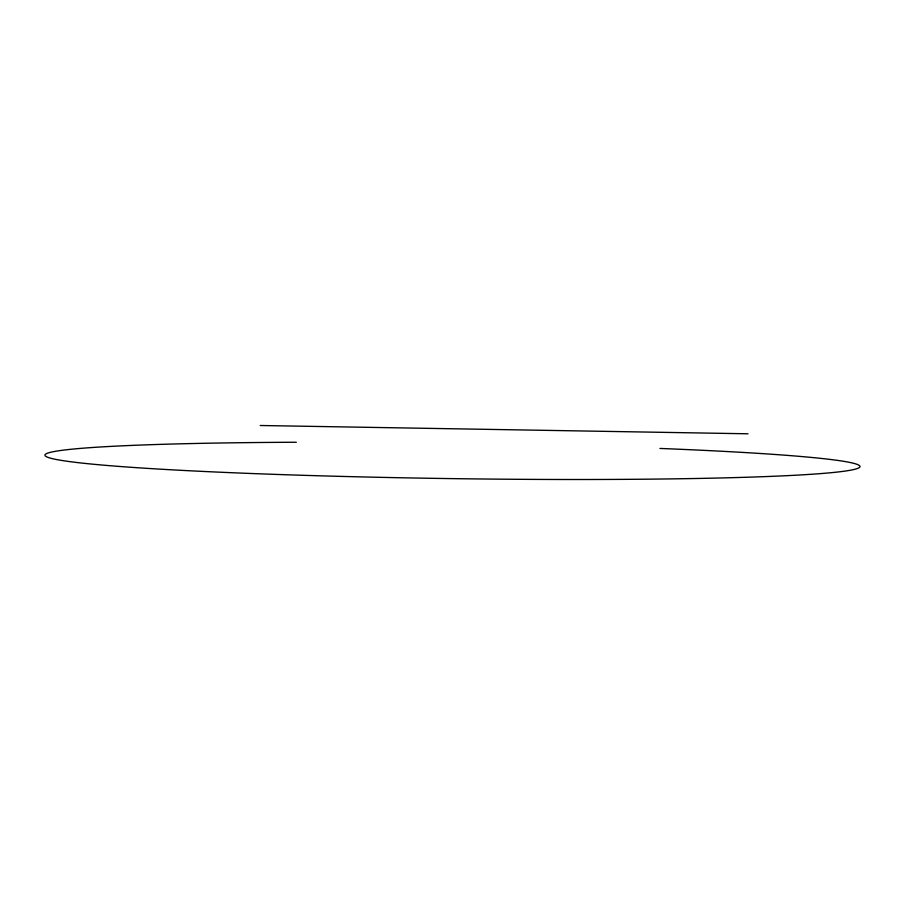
<?xml version="1.0" encoding="UTF-8"?>
<svg xmlns="http://www.w3.org/2000/svg" width="905" height="905" viewBox="0 0 905 905"><rect width="100%" height="100%" fill="white"/><g stroke="black" fill="none" stroke-linecap="round" stroke-linejoin="round"><path stroke-width="1.36" d="M260.21 425.497L748.016 433.789M659.937 448.439A407.533 17.772 0.8 0 1 751.048 477.105A407.533 17.772 0.8 0 1 117.967 466.335A407.533 17.772 0.8 0 1 296.354 442.251"/></g></svg>
